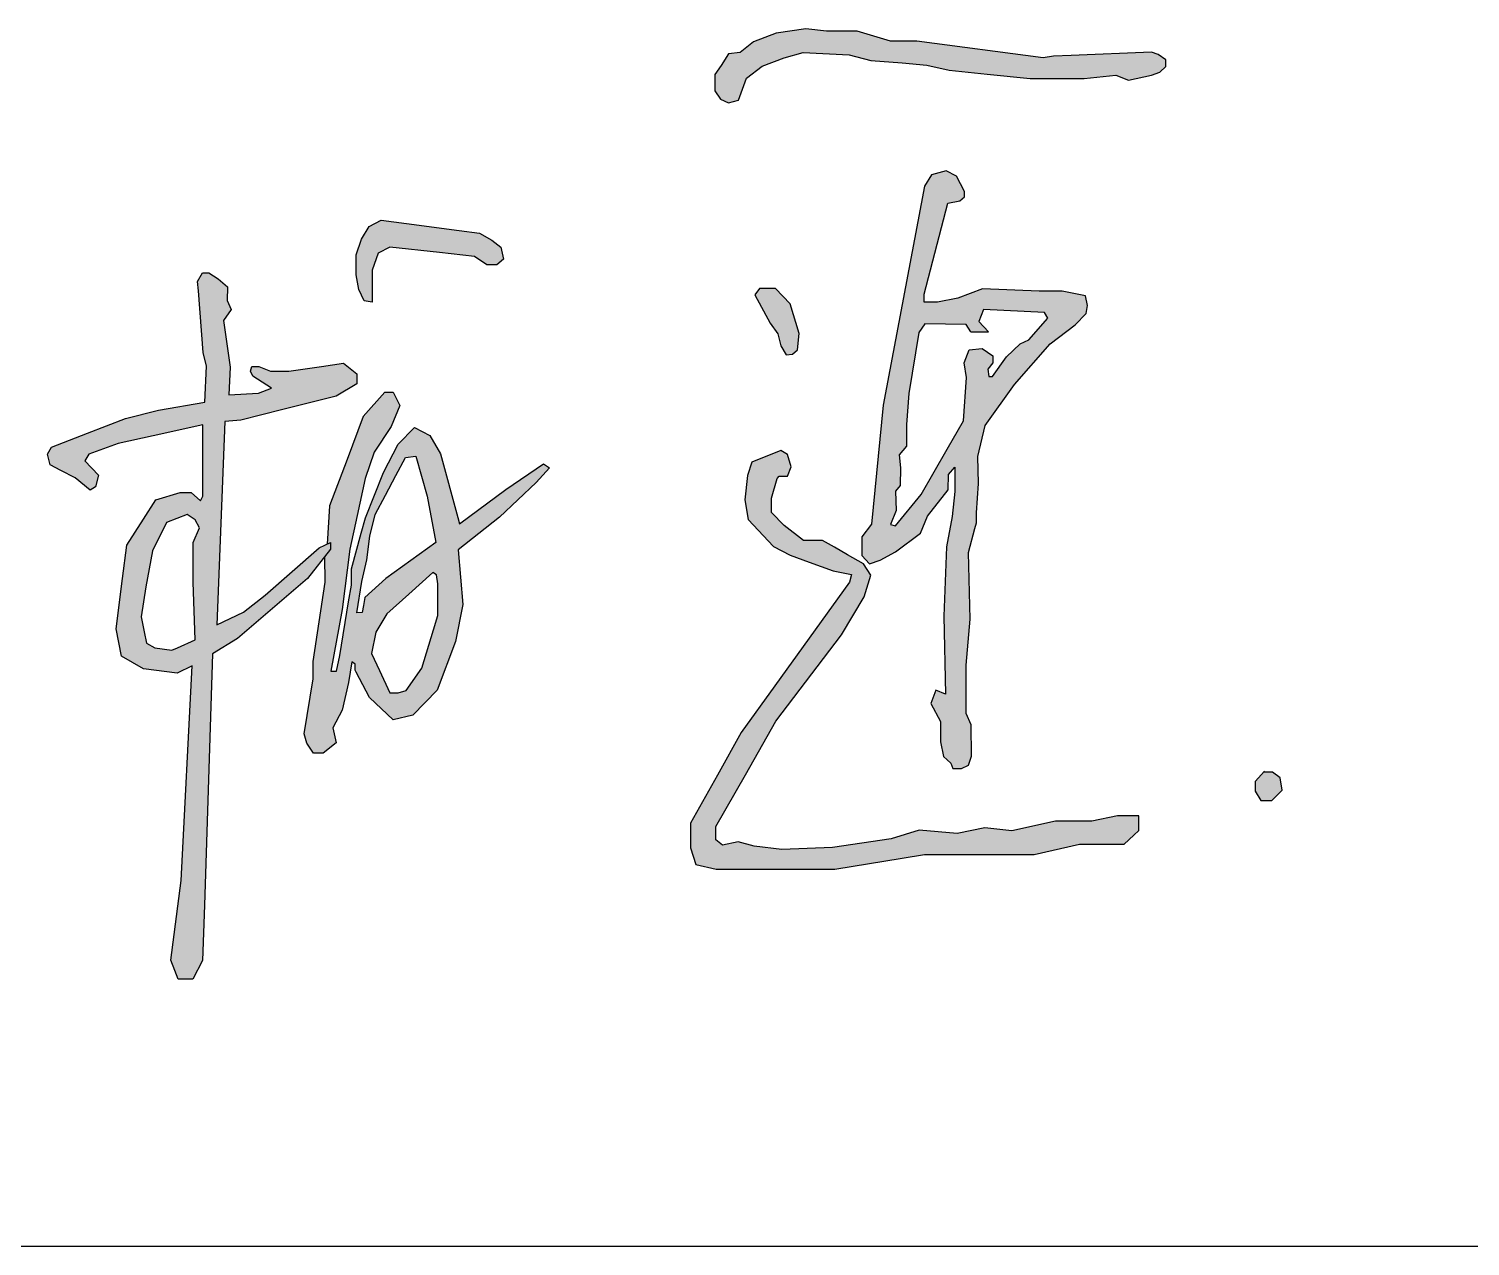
# Model space of a CAD drawing. Extents: x 1751103 to 2598738, y -609732 to 659428.
# Drawn here: x 2337763 to 2339023, y -134717 to -133653 of the extents above; entities that cross this region are included whole.
import ezdxf

# ---------------------------------------------------------------- set-up
doc = ezdxf.new("R2010")
doc.units = 0
doc.header["$LTSCALE"] = 1000
doc.header["$MEASUREMENT"] = 0
doc.layers.get('0').update_dxf_attribs({"linetype": 'CONTINUOUS'})
doc.layers.add('PUB_TITLE', color=4, linetype='CONTINUOUS')

# ---------------------------------------------------------------- blocks, each defined once
blk = doc.blocks.new('得')
h = blk.add_hatch(color=256)
h.paths.add_polyline_path([(2337933, -227474.6), (2337939.7, -227465), (2337936.3, -227457.1), (2337936.4, -227445.2), (2337928.3, -227438), (2337920.1, -227432.7), (2337914.8, -227432.7), (2337910.4, -227440.3), (2337911.1, -227448.6), (2337915.3, -227502.6), (2337918.2, -227514.4), (2337916.6, -227546), (2337876.1, -227552.9), (2337847.3, -227560.1), (2337814.1, -227572.9), (2337782.6, -227585.1), (2337779.1, -227591.2), (2337781.5, -227600.7), (2337790.9, -227605.6), (2337803.5, -227612.1), (2337816.6, -227622.9), (2337821.2, -227619.8), (2337823.9, -227609.7), (2337811.9, -227597.1), (2337815.4, -227591.4), (2337840.9, -227581.9), (2337871.5, -227575.2), (2337915, -227565.7), (2337915, -227628), (2337912.8, -227632.2), (2337904.8, -227624.8), (2337895.2, -227624.8), (2337873.9, -227631.3), (2337863, -227648.2), (2337848.4, -227670.9), (2337844.7, -227700), (2337839.1, -227744), (2337843.9, -227768), (2337863, -227779), (2337892.5, -227782.9), (2337905.7, -227776.3), (2337895.9, -227964), (2337886.9, -228033.7), (2337890.4, -228042.8), (2337893.3, -228050.2), (2337906.2, -228050.2), (2337914.8, -228033.8), (2337916.4, -227985.6), (2337923.5, -227765.9), (2337945.2, -227752.6), (2338006.4, -227699.9), (2338026.6, -227674.5), (2338026.6, -227668.5), (2338016.6, -227673.3), (2337969.3, -227714.6), (2337950.4, -227729.3), (2337927.3, -227740.5), (2337934.3, -227562.8), (2337948.2, -227561.7), (2337984.8, -227552.4), (2338031.6, -227540.6), (2338049.7, -227529.9), (2338049.7, -227521.2), (2338038, -227511.9), (2338018.8, -227514.6), (2337990.1, -227518.7), (2337974.1, -227518.7), (2337964, -227514.6), (2337957.8, -227514.6), (2337956.6, -227518.7), (2337958.7, -227523.2), (2337975, -227533.7), (2337963.7, -227537.9), (2337937.8, -227539.4), (2337938.8, -227515.2)])
h.paths.add_polyline_path([(2337901.3, -227644.2), (2337908.3, -227648.8), (2337912, -227655.8), (2337906.5, -227668.6), (2337906.5, -227703.1), (2337908.3, -227753.7), (2337892.9, -227760.6), (2337887.9, -227762.7), (2337873, -227760.6), (2337865.8, -227756.6), (2337863.8, -227746.7), (2337861.1, -227733.5), (2337865, -227707.3), (2337871.1, -227675.9), (2337883.3, -227651)], flags=16)
h.paths.add_polyline_path([(2338167.7, -227404.4), (2338156.8, -227398.1), (2338139.1, -227395.8), (2338092.9, -227389.8), (2338070.9, -227386.9), (2338060.3, -227392.4), (2338053.6, -227403.4), (2338049.1, -227417.1), (2338049.1, -227434.5), (2338051.4, -227447.5), (2338055.9, -227457.4), (2338063.1, -227458.6), (2338063.1, -227443.4), (2338063.1, -227430.4), (2338068.2, -227415.6), (2338078.5, -227410.4), (2338121.7, -227415.1), (2338152.5, -227418.5), (2338163.2, -227425.9), (2338171.9, -227425.9), (2338177.8, -227421), (2338175.3, -227410.4)])
h.paths.add_polyline_path([(2338056.9, -227612.6), (2338064.6, -227589.7), (2338079.7, -227567.2), (2338087.1, -227548.7), (2338081.4, -227537.1), (2338073.9, -227537.1), (2338055.1, -227558.5), (2338041, -227596), (2338025.7, -227636.5), (2338023.6, -227670), (2338026.6, -227668.5), (2338026.6, -227674.5), (2338021.5, -227680.8), (2338022, -227703.3), (2338011.3, -227772.7), (2338011.3, -227787.7), (2338003.5, -227835.8), (2338006, -227844), (2338011.6, -227852.6), (2338020.1, -227852.6), (2338031.6, -227843.6), (2338028.6, -227830.5), (2338036.8, -227815.2), (2338042.2, -227791), (2338045.3, -227773), (2338048.2, -227774.8), (2338048.2, -227780.2), (2338049.1, -227781.9), (2338060.7, -227803.9), (2338081.3, -227823.5), (2338098.5, -227819.6), (2338119.8, -227797.6), (2338135.9, -227755), (2338142.2, -227722.6), (2338138.2, -227675), (2338174.4, -227646.5), (2338206.2, -227616), (2338218.1, -227603.4), (2338212.6, -227599.8), (2338179.8, -227622.1), (2338139.4, -227652.2), (2338137.9, -227646.7), (2338122.6, -227591.1), (2338113.3, -227575), (2338100.1, -227568.1), (2338085.7, -227582.7), (2338072.9, -227607.5), (2338057, -227647.1), (2338053.4, -227660.4), (2338044.8, -227691.6), (2338044.8, -227705.7), (2338042.2, -227720.3), (2338034.7, -227767.3), (2338031.9, -227781), (2338026.7, -227781), (2338036.7, -227727), (2338043.3, -227674.4), (2338049.8, -227644.9)])
h.paths.add_polyline_path([(2338074.5, -227627.1), (2338083.6, -227610.1), (2338092.1, -227594.1), (2338101.1, -227593), (2338111.1, -227628), (2338118.7, -227668.4), (2338075, -227700), (2338056.5, -227716.6), (2338055.3, -227723.7), (2338054.2, -227729.7), (2338049.7, -227730.1), (2338053.8, -227702.6), (2338058.4, -227683.6), (2338061, -227662.9), (2338065.6, -227644)], flags=16)
h.paths.add_polyline_path([(2338116, -227694.8), (2338119.3, -227696.9), (2338120.3, -227704.6), (2338120.3, -227732.3), (2338116.5, -227744.8), (2338106.4, -227778.5), (2338092.8, -227798), (2338085.7, -227800), (2338078.4, -227800), (2338069.4, -227780.5), (2338062.5, -227765.5), (2338066.2, -227746.8), (2338075.7, -227731), (2338095, -227713.7)], flags=16)
h.paths.add_polyline_path([(2338439.6, -227240.2), (2338479.8, -227242.3), (2338498.7, -227247.1), (2338526.2, -227249.4), (2338547.7, -227251.2), (2338567.2, -227255.7), (2338600.4, -227259.1), (2338638.2, -227263), (2338685.2, -227263), (2338712.9, -227260.1), (2338724, -227264.3), (2338744.2, -227260.1), (2338751.4, -227257.5), (2338756.7, -227252.5), (2338756.7, -227246.7), (2338750.1, -227242.1), (2338744.3, -227240), (2338674, -227242.8), (2338658.6, -227243.4), (2338649.4, -227245), (2338539.1, -227230.4), (2338516, -227230.4), (2338486.8, -227221.6), (2338460, -227221.6), (2338442, -227219.5), (2338416.1, -227223.4), (2338396.3, -227231), (2338384.6, -227240.1), (2338374.5, -227241.4), (2338367.9, -227251.5), (2338362.6, -227259.4), (2338362.6, -227273.6), (2338367.4, -227281), (2338374.5, -227284.1), (2338383.3, -227281.9), (2338390.3, -227262.8), (2338403.9, -227252.2), (2338423, -227244.9)])
h.paths.add_polyline_path([(2338428.4, -227459.9), (2338415.4, -227446.4), (2338401.4, -227446.4), (2338397.3, -227452), (2338410.8, -227476.7), (2338417.6, -227486), (2338420.3, -227496.6), (2338424.9, -227504.4), (2338430.5, -227503.9), (2338434.8, -227500.1), (2338436.3, -227485.8)])
h.paths.add_polyline_path([(2338566.2, -227371.9), (2338576.6, -227370), (2338580.6, -227366.4), (2338580.8, -227361.6), (2338573.6, -227348.3), (2338564.7, -227343.6), (2338552, -227347.1), (2338545.8, -227357.2), (2338509.5, -227548.4), (2338499.5, -227652.6), (2338491.1, -227663.6), (2338491.1, -227679.8), (2338497.7, -227687.1), (2338507.1, -227684.1), (2338520.5, -227676.8), (2338542.2, -227660.5), (2338548.5, -227645.5), (2338566.4, -227622.5), (2338566.8, -227609), (2338572.4, -227602.7), (2338572.4, -227623.9), (2338570, -227645.7), (2338565, -227672.4), (2338562.6, -227732.8), (2338564, -227801.2), (2338555.6, -227797.5), (2338551.3, -227809.3), (2338559.7, -227825.1), (2338559.7, -227842.8), (2338562.4, -227855.6), (2338568.8, -227861.5), (2338570.4, -227866), (2338578, -227866), (2338584.3, -227863.2), (2338586.8, -227855.3), (2338586.5, -227827.8), (2338582.3, -227818), (2338582.3, -227775.8), (2338585.7, -227735.6), (2338584.3, -227677.2), (2338589.8, -227656.3), (2338591.1, -227651.4), (2338591.1, -227642.6), (2338593, -227616.9), (2338592.3, -227593.5), (2338598.9, -227566.3), (2338624.5, -227530.4), (2338655.5, -227494.9), (2338677.4, -227478.2), (2338687.1, -227468.3), (2338688.3, -227461.5), (2338686.6, -227452.9), (2338666.1, -227448.8), (2338645.9, -227448.8), (2338596.3, -227446.9), (2338574.8, -227454.9), (2338557, -227458.4), (2338545.6, -227458.4), (2338545.6, -227451.4)])
h.paths.add_polyline_path([(2338546.1, -227477.5), (2338582.3, -227478), (2338586.1, -227484.5), (2338590.1, -227484.5), (2338601.7, -227484.5), (2338593.3, -227475.4), (2338597.3, -227464.9), (2338650.5, -227467.6), (2338653.6, -227472.4), (2338637, -227491.3), (2338629.3, -227494.8), (2338617.5, -227506.3), (2338605.1, -227523.3), (2338602.1, -227523.3), (2338601, -227517), (2338605.5, -227511.5), (2338605.5, -227505.4), (2338596.1, -227499), (2338584.8, -227500), (2338580.4, -227511.4), (2338582.4, -227524.2), (2338579.9, -227562.2), (2338565.7, -227586.9), (2338542.7, -227626.7), (2338520.5, -227654), (2338516.1, -227652.8), (2338521, -227640.5), (2338520.3, -227623.7), (2338524.4, -227618.6), (2338524.8, -227603.2), (2338523.6, -227591.8), (2338530, -227584.3), (2338530, -227565.5), (2338532, -227538.2), (2338540.8, -227484.9)], flags=16)
h.paths.add_polyline_path([(2338423, -227653.6), (2338412, -227642.2), (2338412, -227629.9), (2338417.1, -227612.5), (2338418.7, -227610.5), (2338426.1, -227610.5), (2338429.3, -227602.3), (2338425.9, -227591.5), (2338420.3, -227588.1), (2338394.8, -227598.3), (2338391, -227610.1), (2338388.8, -227631.2), (2338391.6, -227648.5), (2338413.9, -227672.1), (2338428.2, -227679.7), (2338445, -227685.7), (2338465.9, -227693.2), (2338482, -227696.5), (2338480.2, -227703.2), (2338414.8, -227793.9), (2338385.5, -227834.6), (2338364.7, -227871.8), (2338341.2, -227913.9), (2338341.2, -227935.5), (2338346, -227949.9), (2338363.6, -227954.2), (2338394.3, -227954.2), (2338433.2, -227954.2), (2338467.4, -227954.2), (2338526.1, -227944.5), (2338545.7, -227941.3), (2338587.2, -227941.3), (2338641.6, -227941.3), (2338681.2, -227932.3), (2338720.4, -227932.3), (2338728.7, -227924.4), (2338733, -227920.4), (2338733, -227907.5), (2338714.3, -227907.5), (2338692, -227912.2), (2338660.3, -227912.2), (2338622.1, -227920.5), (2338598.5, -227917.9), (2338574.3, -227922.9), (2338541.2, -227920.1), (2338516.7, -227927.5), (2338465.4, -227935.2), (2338421.1, -227936.9), (2338396.9, -227934), (2338383, -227930.3), (2338369.2, -227933.2), (2338363.4, -227928.5), (2338363.4, -227916.8), (2338389.3, -227871.5), (2338415.9, -227824.8), (2338473.3, -227749.4), (2338492.9, -227716.1), (2338498.8, -227697), (2338492.5, -227687.2), (2338478.4, -227679.2), (2338467, -227672.7), (2338456.5, -227666.7), (2338440, -227666.7)])
h.paths.add_polyline_path([(2338856.6, -227874.2), (2338850, -227869.2), (2338842.1, -227869.2), (2338834.9, -227877.6), (2338834.9, -227885.9), (2338839.7, -227894.1), (2338849.2, -227894.1), (2338858.5, -227885.1)])
h = blk.add_hatch(color=250)
h.paths.add_polyline_path([(2338539.1, -227230.4), (2338516, -227230.4), (2338486.8, -227221.6), (2338460, -227221.6), (2338442, -227219.5), (2338416.1, -227223.4), (2338396.3, -227231), (2338384.6, -227240.1), (2338374.5, -227241.4), (2338367.9, -227251.5), (2338362.6, -227259.4), (2338362.6, -227273.6), (2338367.4, -227281), (2338374.5, -227284.1), (2338383.3, -227281.9), (2338390.3, -227262.8), (2338403.9, -227252.2), (2338423, -227244.9), (2338439.6, -227240.2), (2338479.8, -227242.3), (2338498.7, -227247.1), (2338526.2, -227249.4), (2338547.7, -227251.2), (2338567.2, -227255.7), (2338600.4, -227259.1), (2338638.2, -227263), (2338685.2, -227263), (2338712.9, -227260.1), (2338724, -227264.3), (2338744.2, -227260.1), (2338751.4, -227257.5), (2338756.7, -227252.5), (2338756.7, -227246.7), (2338750.1, -227242.1), (2338744.3, -227240), (2338674, -227242.8), (2338658.6, -227243.4), (2338649.4, -227245)])
h.paths.add_polyline_path([(2338576.6, -227370), (2338580.6, -227366.4), (2338580.8, -227361.6), (2338573.6, -227348.3), (2338564.7, -227343.6), (2338552, -227347.1), (2338545.8, -227357.2), (2338509.5, -227548.4), (2338499.5, -227652.6), (2338491.1, -227663.6), (2338491.1, -227679.8), (2338497.7, -227687.1), (2338507.1, -227684.1), (2338520.5, -227676.8), (2338542.2, -227660.5), (2338548.5, -227645.5), (2338566.4, -227622.5), (2338566.8, -227609), (2338572.4, -227602.7), (2338572.4, -227623.9), (2338570, -227645.7), (2338565, -227672.4), (2338562.6, -227732.8), (2338564, -227801.2), (2338555.6, -227797.5), (2338551.3, -227809.3), (2338559.7, -227825.1), (2338559.7, -227842.8), (2338562.4, -227855.6), (2338568.8, -227861.5), (2338570.4, -227866), (2338578, -227866), (2338584.3, -227863.2), (2338586.8, -227855.3), (2338586.5, -227827.8), (2338582.3, -227818), (2338582.3, -227775.8), (2338585.7, -227735.6), (2338584.3, -227677.2), (2338589.8, -227656.3), (2338591.1, -227651.4), (2338591.1, -227642.6), (2338593, -227616.9), (2338592.3, -227593.5), (2338598.9, -227566.3), (2338624.5, -227530.4), (2338655.5, -227494.9), (2338677.4, -227478.2), (2338687.1, -227468.3), (2338688.3, -227461.5), (2338686.6, -227452.9), (2338666.1, -227448.8), (2338645.9, -227448.8), (2338596.3, -227446.9), (2338574.8, -227454.9), (2338557, -227458.4), (2338545.6, -227458.4), (2338545.6, -227451.4), (2338566.2, -227371.9)])
h.paths.add_polyline_path([(2338597.3, -227464.9), (2338650.5, -227467.6), (2338653.6, -227472.4), (2338637, -227491.3), (2338629.3, -227494.8), (2338617.5, -227506.3), (2338605.1, -227523.3), (2338602.1, -227523.3), (2338601, -227517), (2338605.5, -227511.5), (2338605.5, -227505.4), (2338596.1, -227499), (2338584.8, -227500), (2338580.4, -227511.4), (2338582.4, -227524.2), (2338579.9, -227562.2), (2338565.7, -227586.9), (2338542.7, -227626.7), (2338520.5, -227654), (2338516.1, -227652.8), (2338521, -227640.5), (2338520.3, -227623.7), (2338524.4, -227618.6), (2338524.8, -227603.2), (2338523.6, -227591.8), (2338530, -227584.3), (2338530, -227565.5), (2338532, -227538.2), (2338540.8, -227484.9), (2338546.1, -227477.5), (2338582.3, -227478), (2338586.1, -227484.5), (2338590.1, -227484.5), (2338601.7, -227484.5), (2338593.3, -227475.4)], flags=16)
h.paths.add_polyline_path([(2338417.1, -227612.5), (2338418.7, -227610.5), (2338426.1, -227610.5), (2338429.3, -227602.3), (2338425.9, -227591.5), (2338420.3, -227588.1), (2338394.8, -227598.3), (2338391, -227610.1), (2338388.8, -227631.2), (2338391.6, -227648.5), (2338413.9, -227672.1), (2338428.2, -227679.7), (2338445, -227685.7), (2338465.9, -227693.2), (2338482, -227696.5), (2338480.2, -227703.2), (2338414.8, -227793.9), (2338385.5, -227834.6), (2338364.7, -227871.8), (2338341.2, -227913.9), (2338341.2, -227935.5), (2338346, -227949.9), (2338363.6, -227954.2), (2338394.3, -227954.2), (2338433.2, -227954.2), (2338467.4, -227954.2), (2338526.1, -227944.5), (2338545.7, -227941.3), (2338587.2, -227941.3), (2338641.6, -227941.3), (2338681.2, -227932.3), (2338720.4, -227932.3), (2338728.7, -227924.4), (2338733, -227920.4), (2338733, -227907.5), (2338714.3, -227907.5), (2338692, -227912.2), (2338660.3, -227912.2), (2338622.1, -227920.5), (2338598.5, -227917.9), (2338574.3, -227922.9), (2338541.2, -227920.1), (2338516.7, -227927.5), (2338465.4, -227935.2), (2338421.1, -227936.9), (2338396.9, -227934), (2338383, -227930.3), (2338369.2, -227933.2), (2338363.4, -227928.5), (2338363.4, -227916.8), (2338389.3, -227871.5), (2338415.9, -227824.8), (2338473.3, -227749.4), (2338492.9, -227716.1), (2338498.8, -227697), (2338492.5, -227687.2), (2338478.4, -227679.2), (2338467, -227672.7), (2338456.5, -227666.7), (2338440, -227666.7), (2338423, -227653.6), (2338412, -227642.2), (2338412, -227629.9)])
h.paths.add_polyline_path([(2338428.4, -227459.9), (2338415.4, -227446.4), (2338401.4, -227446.4), (2338397.3, -227452), (2338410.8, -227476.7), (2338417.6, -227486), (2338420.3, -227496.6), (2338424.9, -227504.4), (2338430.5, -227503.9), (2338434.8, -227500.1), (2338436.3, -227485.8)])
h = blk.add_hatch(color=256)
h.paths.add_polyline_path([(2338423, -227244.9), (2338439.6, -227240.2), (2338479.8, -227242.3), (2338498.7, -227247.1), (2338526.2, -227249.4), (2338547.7, -227251.2), (2338567.2, -227255.7), (2338600.4, -227259.1), (2338638.2, -227263), (2338685.2, -227263), (2338712.9, -227260.1), (2338724, -227264.3), (2338744.2, -227260.1), (2338751.4, -227257.5), (2338756.7, -227252.5), (2338756.7, -227246.7), (2338750.1, -227242.1), (2338744.3, -227240), (2338674, -227242.8), (2338658.6, -227243.4), (2338649.4, -227245), (2338539.1, -227230.4), (2338516, -227230.4), (2338486.8, -227221.6), (2338460, -227221.6), (2338442, -227219.5), (2338416.1, -227223.4), (2338396.3, -227231), (2338384.6, -227240.1), (2338374.5, -227241.4), (2338367.9, -227251.5), (2338362.6, -227259.4), (2338362.6, -227273.6), (2338367.4, -227281), (2338374.5, -227284.1), (2338383.3, -227281.9), (2338390.3, -227262.8), (2338403.9, -227252.2)])
h.paths.add_polyline_path([(2338428.4, -227459.9), (2338415.4, -227446.4), (2338401.4, -227446.4), (2338397.3, -227452), (2338410.8, -227476.7), (2338417.6, -227486), (2338420.3, -227496.6), (2338424.9, -227504.4), (2338430.5, -227503.9), (2338434.8, -227500.1), (2338436.3, -227485.8)])
h.paths.add_polyline_path([(2338566.2, -227371.9), (2338576.6, -227370), (2338580.6, -227366.4), (2338580.8, -227361.6), (2338573.6, -227348.3), (2338564.7, -227343.6), (2338552, -227347.1), (2338545.8, -227357.2), (2338509.5, -227548.4), (2338499.5, -227652.6), (2338491.1, -227663.6), (2338491.1, -227679.8), (2338497.7, -227687.1), (2338507.1, -227684.1), (2338520.5, -227676.8), (2338542.2, -227660.5), (2338548.5, -227645.5), (2338566.4, -227622.5), (2338566.8, -227609), (2338572.4, -227602.7), (2338572.4, -227623.9), (2338570, -227645.7), (2338565, -227672.4), (2338562.6, -227732.8), (2338564, -227801.2), (2338555.6, -227797.5), (2338551.3, -227809.3), (2338559.7, -227825.1), (2338559.7, -227842.8), (2338562.4, -227855.6), (2338568.8, -227861.5), (2338570.4, -227866), (2338578, -227866), (2338584.3, -227863.2), (2338586.8, -227855.3), (2338586.5, -227827.8), (2338582.3, -227818), (2338582.3, -227775.8), (2338585.7, -227735.6), (2338584.3, -227677.2), (2338589.8, -227656.3), (2338591.1, -227651.4), (2338591.1, -227642.6), (2338593, -227616.9), (2338592.3, -227593.5), (2338598.9, -227566.3), (2338624.5, -227530.4), (2338655.5, -227494.9), (2338677.4, -227478.2), (2338687.1, -227468.3), (2338688.3, -227461.5), (2338686.6, -227452.9), (2338666.1, -227448.8), (2338645.9, -227448.8), (2338596.3, -227446.9), (2338574.8, -227454.9), (2338557, -227458.4), (2338545.6, -227458.4), (2338545.6, -227451.4)])
h.paths.add_polyline_path([(2338546.1, -227477.5), (2338582.3, -227478), (2338586.1, -227484.5), (2338590.1, -227484.5), (2338601.7, -227484.5), (2338593.3, -227475.4), (2338597.3, -227464.9), (2338650.5, -227467.6), (2338653.6, -227472.4), (2338637, -227491.3), (2338629.3, -227494.8), (2338617.5, -227506.3), (2338605.1, -227523.3), (2338602.1, -227523.3), (2338601, -227517), (2338605.5, -227511.5), (2338605.5, -227505.4), (2338596.1, -227499), (2338584.8, -227500), (2338580.4, -227511.4), (2338582.4, -227524.2), (2338579.9, -227562.2), (2338565.7, -227586.9), (2338542.7, -227626.7), (2338520.5, -227654), (2338516.1, -227652.8), (2338521, -227640.5), (2338520.3, -227623.7), (2338524.4, -227618.6), (2338524.8, -227603.2), (2338523.6, -227591.8), (2338530, -227584.3), (2338530, -227565.5), (2338532, -227538.2), (2338540.8, -227484.9)], flags=16)
h.paths.add_polyline_path([(2338412, -227629.9), (2338417.1, -227612.5), (2338418.7, -227610.5), (2338426.1, -227610.5), (2338429.3, -227602.3), (2338425.9, -227591.5), (2338420.3, -227588.1), (2338394.8, -227598.3), (2338391, -227610.1), (2338388.8, -227631.2), (2338391.6, -227648.5), (2338413.9, -227672.1), (2338428.2, -227679.7), (2338445, -227685.7), (2338465.9, -227693.2), (2338482, -227696.5), (2338480.2, -227703.2), (2338414.8, -227793.9), (2338385.5, -227834.6), (2338364.7, -227871.8), (2338341.2, -227913.9), (2338341.2, -227935.5), (2338346, -227949.9), (2338363.6, -227954.2), (2338394.3, -227954.2), (2338433.2, -227954.2), (2338467.4, -227954.2), (2338526.1, -227944.5), (2338545.7, -227941.3), (2338587.2, -227941.3), (2338641.6, -227941.3), (2338681.2, -227932.3), (2338720.4, -227932.3), (2338728.7, -227924.4), (2338733, -227920.4), (2338733, -227907.5), (2338714.3, -227907.5), (2338692, -227912.2), (2338660.3, -227912.2), (2338622.1, -227920.5), (2338598.5, -227917.9), (2338574.3, -227922.9), (2338541.2, -227920.1), (2338516.7, -227927.5), (2338465.4, -227935.2), (2338421.1, -227936.9), (2338396.9, -227934), (2338383, -227930.3), (2338369.2, -227933.2), (2338363.4, -227928.5), (2338363.4, -227916.8), (2338389.3, -227871.5), (2338415.9, -227824.8), (2338473.3, -227749.4), (2338492.9, -227716.1), (2338498.8, -227697), (2338492.5, -227687.2), (2338478.4, -227679.2), (2338467, -227672.7), (2338456.5, -227666.7), (2338440, -227666.7), (2338423, -227653.6), (2338412, -227642.2)])
h = blk.add_hatch(color=256)
h.paths.add_polyline_path([(2338049.1, -227434.5), (2338051.4, -227447.5), (2338055.9, -227457.4), (2338063.1, -227458.6), (2338063.1, -227443.4), (2338063.1, -227430.4), (2338068.2, -227415.6), (2338078.5, -227410.4), (2338121.7, -227415.1), (2338152.5, -227418.5), (2338163.2, -227425.9), (2338171.9, -227425.9), (2338177.8, -227421), (2338175.3, -227410.4), (2338167.7, -227404.4), (2338156.8, -227398.1), (2338139.1, -227395.8), (2338092.9, -227389.8), (2338070.9, -227386.9), (2338060.3, -227392.4), (2338053.6, -227403.4), (2338049.1, -227417.1)])
h.paths.add_polyline_path([(2338011.3, -227787.7), (2338003.5, -227835.8), (2338006, -227844), (2338011.6, -227852.6), (2338020.1, -227852.6), (2338031.6, -227843.6), (2338028.6, -227830.5), (2338036.8, -227815.2), (2338042.2, -227791), (2338045.3, -227773), (2338048.2, -227774.8), (2338048.2, -227780.2), (2338049.1, -227781.9), (2338060.7, -227803.9), (2338081.3, -227823.5), (2338098.5, -227819.6), (2338119.8, -227797.6), (2338135.9, -227755), (2338142.2, -227722.6), (2338138.2, -227675), (2338174.4, -227646.5), (2338206.2, -227616), (2338218.1, -227603.4), (2338212.6, -227599.8), (2338179.8, -227622.1), (2338139.4, -227652.2), (2338137.9, -227646.7), (2338122.6, -227591.1), (2338113.3, -227575), (2338100.1, -227568.1), (2338085.7, -227582.7), (2338072.9, -227607.5), (2338057, -227647.1), (2338053.4, -227660.4), (2338044.8, -227691.6), (2338044.8, -227705.7), (2338042.2, -227720.3), (2338034.7, -227767.3), (2338031.9, -227781), (2338026.7, -227781), (2338036.7, -227727), (2338043.3, -227674.4), (2338049.8, -227644.9), (2338056.9, -227612.6), (2338064.6, -227589.7), (2338079.7, -227567.2), (2338087.1, -227548.7), (2338081.4, -227537.1), (2338073.9, -227537.1), (2338055.1, -227558.5), (2338041, -227596), (2338025.7, -227636.5), (2338023.6, -227670), (2338026.6, -227668.5), (2338026.6, -227674.5), (2338021.5, -227680.8), (2338022, -227703.3), (2338011.3, -227772.7)])
h.paths.add_polyline_path([(2338049.7, -227730.1), (2338053.8, -227702.6), (2338058.4, -227683.6), (2338061, -227662.9), (2338065.6, -227644), (2338074.5, -227627.1), (2338083.6, -227610.1), (2338092.1, -227594.1), (2338101.1, -227593), (2338111.1, -227628), (2338118.7, -227668.4), (2338075, -227700), (2338056.5, -227716.6), (2338055.3, -227723.7), (2338054.2, -227729.7)], flags=16)
h.paths.add_polyline_path([(2338062.5, -227765.5), (2338066.2, -227746.8), (2338075.7, -227731), (2338095, -227713.7), (2338118.7, -227692.4), (2338120.3, -227704.6), (2338120.3, -227732.3), (2338116.5, -227744.8), (2338106.4, -227778.5), (2338091.4, -227800), (2338078.4, -227800), (2338069.4, -227780.5)], flags=16)
for color, points in [(250, [(2338167.7, -227404.4), (2338156.8, -227398.1), (2338139.1, -227395.8), (2338092.9, -227389.8), (2338070.9, -227386.9), (2338060.3, -227392.4), (2338053.6, -227403.4), (2338049.1, -227417.1), (2338049.1, -227434.5), (2338051.4, -227447.5), (2338055.9, -227457.4), (2338063.1, -227458.6), (2338063.1, -227443.4), (2338063.1, -227430.4), (2338068.2, -227415.6), (2338078.5, -227410.4), (2338121.7, -227415.1), (2338152.5, -227418.5), (2338163.2, -227425.9), (2338171.9, -227425.9), (2338177.8, -227421), (2338175.3, -227410.4)]), (256, [(2338049.1, -227434.5), (2338051.4, -227447.5), (2338055.9, -227457.4), (2338063.1, -227458.6), (2338063.1, -227443.4), (2338063.1, -227430.4), (2338068.2, -227415.6), (2338078.5, -227410.4), (2338121.7, -227415.1), (2338152.5, -227418.5), (2338163.2, -227425.9), (2338171.9, -227425.9), (2338177.8, -227421), (2338175.3, -227410.4), (2338167.7, -227404.4), (2338156.8, -227398.1), (2338139.1, -227395.8), (2338092.9, -227389.8), (2338070.9, -227386.9), (2338060.3, -227392.4), (2338053.6, -227403.4), (2338049.1, -227417.1)]), (250, [(2338856.6, -227874.2), (2338850, -227869.2), (2338842.1, -227869.2), (2338834.9, -227877.6), (2338834.9, -227885.9), (2338839.7, -227894.1), (2338849.2, -227894.1), (2338858.5, -227885.1)]), (256, [(2338850, -227869.2), (2338842.1, -227869.2), (2338834.9, -227877.6), (2338834.9, -227885.9), (2338839.7, -227894.1), (2338849.2, -227894.1), (2338858.5, -227885.1), (2338856.6, -227874.2)])]:
    blk.add_hatch(color=color).paths.add_polyline_path(points)
h = blk.add_hatch(color=250)
h.paths.add_polyline_path([(2337933, -227474.6), (2337939.7, -227465), (2337936.3, -227457.1), (2337936.4, -227445.2), (2337928.3, -227438), (2337920.1, -227432.7), (2337914.8, -227432.7), (2337910.4, -227440.3), (2337911.1, -227448.6), (2337915.3, -227502.6), (2337918.2, -227514.4), (2337916.6, -227546), (2337876.1, -227552.9), (2337847.3, -227560.1), (2337814.1, -227572.9), (2337782.6, -227585.1), (2337779.1, -227591.2), (2337781.5, -227600.7), (2337790.9, -227605.6), (2337803.5, -227612.1), (2337816.6, -227622.9), (2337821.2, -227619.8), (2337823.9, -227609.7), (2337811.9, -227597.1), (2337815.4, -227591.4), (2337840.9, -227581.9), (2337871.5, -227575.2), (2337915, -227565.7), (2337915, -227628), (2337912.8, -227632.2), (2337904.8, -227624.8), (2337895.2, -227624.8), (2337873.9, -227631.3), (2337863, -227648.2), (2337848.4, -227670.9), (2337844.7, -227700), (2337839.1, -227744), (2337843.9, -227768), (2337863, -227779), (2337892.5, -227782.9), (2337905.7, -227776.3), (2337895.9, -227964), (2337886.9, -228033.7), (2337890.4, -228042.8), (2337893.3, -228050.2), (2337906.2, -228050.2), (2337914.8, -228033.8), (2337916.4, -227985.6), (2337923.5, -227765.9), (2337945.2, -227752.6), (2338006.4, -227699.9), (2338026.6, -227674.5), (2338026.6, -227668.5), (2338016.6, -227673.3), (2337969.3, -227714.6), (2337950.4, -227729.3), (2337927.3, -227740.5), (2337934.3, -227562.8), (2337948.2, -227561.7), (2337984.8, -227552.4), (2338031.6, -227540.6), (2338049.7, -227529.9), (2338049.7, -227521.2), (2338038, -227511.9), (2338018.8, -227514.6), (2337990.1, -227518.7), (2337974.1, -227518.7), (2337964, -227514.6), (2337957.8, -227514.6), (2337956.6, -227518.7), (2337958.7, -227523.2), (2337975, -227533.7), (2337963.7, -227537.9), (2337937.8, -227539.4), (2337938.8, -227515.2)])
h.paths.add_polyline_path([(2337901.3, -227644.2), (2337908.3, -227648.8), (2337912, -227655.8), (2337906.5, -227668.6), (2337906.5, -227703.1), (2337908.3, -227753.7), (2337892.9, -227760.6), (2337887.9, -227762.7), (2337873, -227760.6), (2337865.8, -227756.6), (2337863.8, -227746.7), (2337861.1, -227733.5), (2337865, -227707.3), (2337871.1, -227675.9), (2337883.3, -227651)], flags=16)
h = blk.add_hatch(color=250)
h.paths.add_polyline_path([(2338056.9, -227612.6), (2338064.6, -227589.7), (2338079.7, -227567.2), (2338087.1, -227548.7), (2338081.4, -227537.1), (2338073.9, -227537.1), (2338055.1, -227558.5), (2338041, -227596), (2338025.7, -227636.5), (2338023.6, -227670), (2338026.6, -227668.5), (2338026.6, -227674.5), (2338021.5, -227680.8), (2338022, -227703.3), (2338011.3, -227772.7), (2338011.3, -227787.7), (2338003.5, -227835.8), (2338006, -227844), (2338011.6, -227852.6), (2338020.1, -227852.6), (2338031.6, -227843.6), (2338028.6, -227830.5), (2338036.8, -227815.2), (2338042.2, -227791), (2338045.3, -227773), (2338048.2, -227774.8), (2338048.2, -227780.2), (2338049.1, -227781.9), (2338060.7, -227803.9), (2338081.3, -227823.5), (2338098.5, -227819.6), (2338119.8, -227797.6), (2338135.9, -227755), (2338142.2, -227722.6), (2338138.2, -227675), (2338174.4, -227646.5), (2338206.2, -227616), (2338218.1, -227603.4), (2338212.6, -227599.8), (2338179.8, -227622.1), (2338139.4, -227652.2), (2338137.9, -227646.7), (2338122.6, -227591.1), (2338113.3, -227575), (2338100.1, -227568.1), (2338085.7, -227582.7), (2338072.9, -227607.5), (2338057, -227647.1), (2338053.4, -227660.4), (2338044.8, -227691.6), (2338044.8, -227705.7), (2338042.2, -227720.3), (2338034.7, -227767.3), (2338031.9, -227781), (2338026.7, -227781), (2338036.7, -227727), (2338043.3, -227674.4), (2338049.8, -227644.9)])
h.paths.add_polyline_path([(2338074.5, -227627.1), (2338083.6, -227610.1), (2338092.1, -227594.1), (2338101.1, -227593), (2338111.1, -227628), (2338118.7, -227668.4), (2338075, -227700), (2338056.5, -227716.6), (2338055.3, -227723.7), (2338054.2, -227729.7), (2338049.7, -227730.1), (2338053.8, -227702.6), (2338058.4, -227683.6), (2338061, -227662.9), (2338065.6, -227644)], flags=16)
h.paths.add_polyline_path([(2338116, -227694.8), (2338119.3, -227696.9), (2338120.3, -227704.6), (2338120.3, -227732.3), (2338116.5, -227744.8), (2338106.4, -227778.5), (2338092.8, -227798), (2338085.7, -227800), (2338078.4, -227800), (2338069.4, -227780.5), (2338062.5, -227765.5), (2338066.2, -227746.8), (2338075.7, -227731), (2338095, -227713.7)], flags=16)
for p, q in [((2338416.1, -227223.4), (2338396.3, -227231)), ((2338442, -227219.5), (2338416.1, -227223.4)), ((2338460, -227221.6), (2338442, -227219.5)), ((2338486.8, -227221.6), (2338460, -227221.6)), ((2338516, -227230.4), (2338486.8, -227221.6)), ((2338396.3, -227231), (2338384.6, -227240.1)), ((2338539.1, -227230.4), (2338516, -227230.4)), ((2338649.4, -227245), (2338539.1, -227230.4)), ((2338374.5, -227241.4), (2338367.9, -227251.5)), ((2338384.6, -227240.1), (2338374.5, -227241.4)), ((2338403.9, -227252.2), (2338423, -227244.9)), ((2338423, -227244.9), (2338439.6, -227240.2)), ((2338439.6, -227240.2), (2338479.8, -227242.3)), ((2338479.8, -227242.3), (2338498.7, -227247.1)), ((2338498.7, -227247.1), (2338526.2, -227249.4)), ((2338526.2, -227249.4), (2338547.7, -227251.2)), ((2338658.6, -227243.4), (2338649.4, -227245)), ((2338674, -227242.8), (2338658.6, -227243.4)), ((2338744.3, -227240), (2338674, -227242.8)), ((2338750.1, -227242.1), (2338744.3, -227240)), ((2338756.7, -227246.7), (2338750.1, -227242.1)), ((2338756.7, -227252.5), (2338756.7, -227246.7)), ((2338367.9, -227251.5), (2338362.6, -227259.4)), ((2338362.6, -227259.4), (2338362.6, -227273.6)), ((2338390.3, -227262.8), (2338403.9, -227252.2)), ((2338547.7, -227251.2), (2338567.2, -227255.7)), ((2338567.2, -227255.7), (2338600.4, -227259.1)), ((2338600.4, -227259.1), (2338638.2, -227263)), ((2338685.2, -227263), (2338712.9, -227260.1)), ((2338712.9, -227260.1), (2338724, -227264.3)), ((2338724, -227264.3), (2338744.2, -227260.1)), ((2338744.2, -227260.1), (2338751.4, -227257.5)), ((2338751.4, -227257.5), (2338756.7, -227252.5)), ((2338362.6, -227273.6), (2338367.4, -227281)), ((2338383.3, -227281.9), (2338390.3, -227262.8)), ((2338638.2, -227263), (2338685.2, -227263)), ((2338367.4, -227281), (2338374.5, -227284.1)), ((2338374.5, -227284.1), (2338383.3, -227281.9)), ((2338552, -227347.1), (2338545.8, -227357.2)), ((2338564.7, -227343.6), (2338552, -227347.1)), ((2338573.6, -227348.3), (2338564.7, -227343.6)), ((2338580.8, -227361.6), (2338573.6, -227348.3)), ((2338545.8, -227357.2), (2338509.5, -227548.4)), ((2338580.6, -227366.4), (2338580.8, -227361.6)), ((2338545.6, -227451.4), (2338566.2, -227371.9)), ((2338566.2, -227371.9), (2338576.6, -227370)), ((2338576.6, -227370), (2338580.6, -227366.4)), ((2338060.3, -227392.4), (2338070.9, -227386.9)), ((2338070.9, -227386.9), (2338092.9, -227389.8)), ((2338053.6, -227403.4), (2338060.3, -227392.4)), ((2338092.9, -227389.8), (2338139.1, -227395.8)), ((2338139.1, -227395.8), (2338156.8, -227398.1)), ((2338156.8, -227398.1), (2338167.7, -227404.4)), ((2338049.1, -227417.1), (2338053.6, -227403.4)), ((2338078.5, -227410.4), (2338068.2, -227415.6)), ((2338121.7, -227415.1), (2338078.5, -227410.4)), ((2338167.7, -227404.4), (2338175.3, -227410.4)), ((2338175.3, -227410.4), (2338177.8, -227421)), ((2338049.1, -227434.5), (2338049.1, -227417.1)), ((2338068.2, -227415.6), (2338063.1, -227430.4)), ((2338152.5, -227418.5), (2338121.7, -227415.1)), ((2338163.2, -227425.9), (2338152.5, -227418.5)), ((2338171.9, -227425.9), (2338163.2, -227425.9)), ((2338177.8, -227421), (2338171.9, -227425.9)), ((2337910.4, -227440.3), (2337914.8, -227432.7)), ((2337914.8, -227432.7), (2337920.1, -227432.7)), ((2337920.1, -227432.7), (2337928.3, -227438)), ((2337928.3, -227438), (2337936.4, -227445.2)), ((2338051.4, -227447.5), (2338049.1, -227434.5)), ((2338063.1, -227430.4), (2338063.1, -227443.4)), ((2337911.1, -227448.6), (2337910.4, -227440.3)), ((2337915.3, -227502.6), (2337911.1, -227448.6)), ((2337936.4, -227445.2), (2337936.3, -227457.1)), ((2338055.9, -227457.4), (2338051.4, -227447.5)), ((2338063.1, -227443.4), (2338063.1, -227458.6)), ((2338401.4, -227446.4), (2338397.3, -227452)), ((2338415.4, -227446.4), (2338401.4, -227446.4)), ((2338428.4, -227459.9), (2338415.4, -227446.4)), ((2338545.6, -227458.4), (2338545.6, -227451.4)), ((2338596.3, -227446.9), (2338574.8, -227454.9)), ((2338645.9, -227448.8), (2338596.3, -227446.9)), ((2338666.1, -227448.8), (2338645.9, -227448.8)), ((2338686.6, -227452.9), (2338666.1, -227448.8)), ((2337936.3, -227457.1), (2337939.7, -227465)), ((2338063.1, -227458.6), (2338055.9, -227457.4)), ((2338397.3, -227452), (2338410.8, -227476.7)), ((2338436.3, -227485.8), (2338428.4, -227459.9)), ((2338557, -227458.4), (2338545.6, -227458.4)), ((2338574.8, -227454.9), (2338557, -227458.4)), ((2338688.3, -227461.5), (2338686.6, -227452.9)), ((2338687.1, -227468.3), (2338688.3, -227461.5)), ((2337939.7, -227465), (2337933, -227474.6)), ((2337933, -227474.6), (2337938.8, -227515.2)), ((2338410.8, -227476.7), (2338417.6, -227486)), ((2338597.3, -227464.9), (2338593.3, -227475.4)), ((2338601.7, -227484.5), (2338593.3, -227475.4)), ((2338650.5, -227467.6), (2338597.3, -227464.9)), ((2338637, -227491.3), (2338653.6, -227472.4)), ((2338653.6, -227472.4), (2338650.5, -227467.6)), ((2338677.4, -227478.2), (2338687.1, -227468.3)), ((2338417.6, -227486), (2338420.3, -227496.6)), ((2338434.8, -227500.1), (2338436.3, -227485.8)), ((2338540.8, -227484.9), (2338532, -227538.2)), ((2338546.1, -227477.5), (2338540.8, -227484.9)), ((2338582.3, -227478), (2338546.1, -227477.5)), ((2338586.1, -227484.5), (2338582.3, -227478)), ((2338586.1, -227484.5), (2338590.1, -227484.5)), ((2338590.1, -227484.5), (2338601.7, -227484.5)), ((2338655.5, -227494.9), (2338677.4, -227478.2)), ((2338420.3, -227496.6), (2338424.9, -227504.4)), ((2338430.5, -227503.9), (2338434.8, -227500.1)), ((2338580.4, -227511.4), (2338584.8, -227500)), ((2338584.8, -227500), (2338596.1, -227499)), ((2338596.1, -227499), (2338605.5, -227505.4)), ((2338617.5, -227506.3), (2338629.3, -227494.8)), ((2338624.5, -227530.4), (2338655.5, -227494.9)), ((2338629.3, -227494.8), (2338637, -227491.3)), ((2337918.2, -227514.4), (2337915.3, -227502.6)), ((2337916.6, -227546), (2337918.2, -227514.4)), ((2337956.6, -227518.7), (2337957.8, -227514.6)), ((2337957.8, -227514.6), (2337964, -227514.6)), ((2337964, -227514.6), (2337974.1, -227518.7)), ((2338018.8, -227514.6), (2338038, -227511.9)), ((2338038, -227511.9), (2338049.7, -227521.2)), ((2338424.9, -227504.4), (2338430.5, -227503.9)), ((2338582.4, -227524.2), (2338580.4, -227511.4)), ((2338605.5, -227511.5), (2338601, -227517)), ((2338605.1, -227523.3), (2338617.5, -227506.3)), ((2338605.5, -227505.4), (2338605.5, -227511.5)), ((2337938.8, -227515.2), (2337937.8, -227539.4)), ((2337958.7, -227523.2), (2337956.6, -227518.7)), ((2337975, -227533.7), (2337958.7, -227523.2)), ((2337974.1, -227518.7), (2337990.1, -227518.7)), ((2337990.1, -227518.7), (2338018.8, -227514.6)), ((2338049.7, -227521.2), (2338049.7, -227529.9)), ((2338579.9, -227562.2), (2338582.4, -227524.2)), ((2338601, -227517), (2338602.1, -227523.3)), ((2338602.1, -227523.3), (2338605.1, -227523.3)), ((2337937.8, -227539.4), (2337963.7, -227537.9)), ((2337963.7, -227537.9), (2337975, -227533.7)), ((2338049.7, -227529.9), (2338031.6, -227540.6)), ((2338073.9, -227537.1), (2338055.1, -227558.5)), ((2338073.9, -227537.1), (2338081.4, -227537.1)), ((2338081.4, -227537.1), (2338087.1, -227548.7)), ((2338532, -227538.2), (2338530, -227565.5)), ((2338598.9, -227566.3), (2338624.5, -227530.4)), ((2337876.1, -227552.9), (2337916.6, -227546)), ((2338031.6, -227540.6), (2337984.8, -227552.4)), ((2338087.1, -227548.7), (2338079.7, -227567.2)), ((2338509.5, -227548.4), (2338499.5, -227652.6)), ((2337814.1, -227572.9), (2337847.3, -227560.1)), ((2337847.3, -227560.1), (2337876.1, -227552.9)), ((2337934.3, -227562.8), (2337927.3, -227740.5)), ((2337948.2, -227561.7), (2337934.3, -227562.8)), ((2337984.8, -227552.4), (2337948.2, -227561.7)), ((2338055.1, -227558.5), (2338041, -227596)), ((2338565.7, -227586.9), (2338579.9, -227562.2)), ((2337782.6, -227585.1), (2337814.1, -227572.9)), ((2337871.5, -227575.2), (2337840.9, -227581.9)), ((2337915, -227565.7), (2337871.5, -227575.2)), ((2337915, -227628), (2337915, -227565.7)), ((2338079.7, -227567.2), (2338064.6, -227589.7)), ((2338085.7, -227582.7), (2338100.1, -227568.1)), ((2338100.1, -227568.1), (2338113.3, -227575)), ((2338113.3, -227575), (2338122.6, -227591.1)), ((2338530, -227565.5), (2338530, -227584.3)), ((2338592.3, -227593.5), (2338598.9, -227566.3)), ((2337779.1, -227591.2), (2337782.6, -227585.1)), ((2337840.9, -227581.9), (2337815.4, -227591.4)), ((2338064.6, -227589.7), (2338056.9, -227612.6)), ((2338072.9, -227607.5), (2338085.7, -227582.7)), ((2338420.3, -227588.1), (2338394.8, -227598.3)), ((2338425.9, -227591.5), (2338420.3, -227588.1)), ((2338530, -227584.3), (2338523.6, -227591.8)), ((2338542.7, -227626.7), (2338565.7, -227586.9)), ((2337781.5, -227600.7), (2337779.1, -227591.2)), ((2337790.9, -227605.6), (2337781.5, -227600.7)), ((2337815.4, -227591.4), (2337811.9, -227597.1)), ((2337811.9, -227597.1), (2337823.9, -227609.7)), ((2338041, -227596), (2338025.7, -227636.5)), ((2338083.6, -227610.1), (2338092.1, -227594.1)), ((2338092.1, -227594.1), (2338101.1, -227593)), ((2338101.1, -227593), (2338111.1, -227628)), ((2338122.6, -227591.1), (2338137.9, -227646.7)), ((2338179.8, -227622.1), (2338212.6, -227599.8)), ((2338212.6, -227599.8), (2338218.1, -227603.4)), ((2338394.8, -227598.3), (2338391, -227610.1)), ((2338429.3, -227602.3), (2338425.9, -227591.5)), ((2338426.1, -227610.5), (2338429.3, -227602.3)), ((2338523.6, -227591.8), (2338524.8, -227603.2)), ((2338566.8, -227609), (2338572.4, -227602.7)), ((2338572.4, -227602.7), (2338572.4, -227623.9)), ((2338593, -227616.9), (2338592.3, -227593.5)), ((2337803.5, -227612.1), (2337790.9, -227605.6)), ((2337816.6, -227622.9), (2337803.5, -227612.1)), ((2337823.9, -227609.7), (2337821.2, -227619.8)), ((2338056.9, -227612.6), (2338049.8, -227644.9)), ((2338057, -227647.1), (2338072.9, -227607.5)), ((2338074.5, -227627.1), (2338083.6, -227610.1)), ((2338218.1, -227603.4), (2338206.2, -227616)), ((2338391, -227610.1), (2338388.8, -227631.2)), ((2338412, -227629.9), (2338417.1, -227612.5)), ((2338417.1, -227612.5), (2338418.7, -227610.5)), ((2338418.7, -227610.5), (2338426.1, -227610.5)), ((2338524.8, -227603.2), (2338524.4, -227618.6)), ((2338566.4, -227622.5), (2338566.8, -227609)), ((2337821.2, -227619.8), (2337816.6, -227622.9)), ((2337873.9, -227631.3), (2337895.2, -227624.8)), ((2337895.2, -227624.8), (2337904.8, -227624.8)), ((2337904.8, -227624.8), (2337912.8, -227632.2)), ((2338065.6, -227644), (2338074.5, -227627.1)), ((2338111.1, -227628), (2338118.7, -227668.4)), ((2338139.4, -227652.2), (2338179.8, -227622.1)), ((2338206.2, -227616), (2338174.4, -227646.5)), ((2338524.4, -227618.6), (2338520.3, -227623.7)), ((2338520.3, -227623.7), (2338521, -227640.5)), ((2338520.5, -227654), (2338542.7, -227626.7)), ((2338548.5, -227645.5), (2338566.4, -227622.5)), ((2338572.4, -227623.9), (2338570, -227645.7)), ((2338591.1, -227642.6), (2338593, -227616.9)), ((2337863, -227648.2), (2337873.9, -227631.3)), ((2337912.8, -227632.2), (2337915, -227628)), ((2338025.7, -227636.5), (2338023.6, -227670)), ((2338388.8, -227631.2), (2338391.6, -227648.5)), ((2338412, -227642.2), (2338412, -227629.9)), ((2338521, -227640.5), (2338516.1, -227652.8)), ((2337848.4, -227670.9), (2337863, -227648.2)), ((2337883.3, -227651), (2337871.1, -227675.9)), ((2337901.3, -227644.2), (2337883.3, -227651)), ((2337908.3, -227648.8), (2337901.3, -227644.2)), ((2337912, -227655.8), (2337908.3, -227648.8)), ((2338049.8, -227644.9), (2338043.3, -227674.4)), ((2338053.4, -227660.4), (2338057, -227647.1)), ((2338061, -227662.9), (2338065.6, -227644)), ((2338137.9, -227646.7), (2338139.4, -227652.2)), ((2338174.4, -227646.5), (2338138.2, -227675)), ((2338391.6, -227648.5), (2338413.9, -227672.1)), ((2338423, -227653.6), (2338412, -227642.2)), ((2338499.5, -227652.6), (2338491.1, -227663.6)), ((2338516.1, -227652.8), (2338520.5, -227654)), ((2338542.2, -227660.5), (2338548.5, -227645.5)), ((2338570, -227645.7), (2338565, -227672.4)), ((2338589.8, -227656.3), (2338591.1, -227651.4)), ((2338591.1, -227651.4), (2338591.1, -227642.6)), ((2337906.5, -227668.6), (2337912, -227655.8)), ((2338044.8, -227691.6), (2338053.4, -227660.4)), ((2338058.4, -227683.6), (2338061, -227662.9)), ((2338440, -227666.7), (2338423, -227653.6)), ((2338491.1, -227663.6), (2338491.1, -227679.8)), ((2338520.5, -227676.8), (2338542.2, -227660.5)), ((2338584.3, -227677.2), (2338589.8, -227656.3)), ((2337844.7, -227700), (2337848.4, -227670.9)), ((2337871.1, -227675.9), (2337865, -227707.3)), ((2337906.5, -227703.1), (2337906.5, -227668.6)), ((2337969.3, -227714.6), (2338016.6, -227673.3)), ((2338026.6, -227674.5), (2338006.4, -227699.9)), ((2338016.6, -227673.3), (2338026.6, -227668.5)), ((2338026.6, -227668.5), (2338026.6, -227674.5)), ((2338043.3, -227674.4), (2338036.7, -227727)), ((2338118.7, -227668.4), (2338075, -227700)), ((2338138.2, -227675), (2338142.2, -227722.6)), ((2338413.9, -227672.1), (2338428.2, -227679.7)), ((2338456.5, -227666.7), (2338440, -227666.7)), ((2338467, -227672.7), (2338456.5, -227666.7)), ((2338478.4, -227679.2), (2338467, -227672.7)), ((2338507.1, -227684.1), (2338520.5, -227676.8)), ((2338565, -227672.4), (2338562.6, -227732.8)), ((2338585.7, -227735.6), (2338584.3, -227677.2)), ((2338022, -227703.3), (2338021.5, -227680.8)), ((2338053.8, -227702.6), (2338058.4, -227683.6)), ((2338428.2, -227679.7), (2338445, -227685.7)), ((2338445, -227685.7), (2338465.9, -227693.2)), ((2338492.5, -227687.2), (2338478.4, -227679.2)), ((2338491.1, -227679.8), (2338497.7, -227687.1)), ((2338498.8, -227697), (2338492.5, -227687.2)), ((2338497.7, -227687.1), (2338507.1, -227684.1)), ((2337839.1, -227744), (2337844.7, -227700)), ((2337908.3, -227753.7), (2337906.5, -227703.1)), ((2338006.4, -227699.9), (2337945.2, -227752.6)), ((2338011.3, -227772.7), (2338022, -227703.3)), ((2338044.8, -227705.7), (2338044.8, -227691.6)), ((2338049.7, -227730.1), (2338053.8, -227702.6)), ((2338075, -227700), (2338056.5, -227716.6)), ((2338116, -227694.8), (2338095, -227713.7)), ((2338119.3, -227696.9), (2338116, -227694.8)), ((2338120.3, -227704.6), (2338119.3, -227696.9)), ((2338480.2, -227703.2), (2338414.8, -227793.9)), ((2338465.9, -227693.2), (2338482, -227696.5)), ((2338482, -227696.5), (2338480.2, -227703.2)), ((2338492.9, -227716.1), (2338498.8, -227697)), ((2337865, -227707.3), (2337861.1, -227733.5)), ((2337950.4, -227729.3), (2337969.3, -227714.6)), ((2338042.2, -227720.3), (2338044.8, -227705.7)), ((2338095, -227713.7), (2338075.7, -227731)), ((2338120.3, -227732.3), (2338120.3, -227704.6)), ((2338473.3, -227749.4), (2338492.9, -227716.1)), ((2338036.7, -227727), (2338026.7, -227781)), ((2338034.7, -227767.3), (2338042.2, -227720.3)), ((2338055.3, -227723.7), (2338054.2, -227729.7)), ((2338056.5, -227716.6), (2338055.3, -227723.7)), ((2338142.2, -227722.6), (2338135.9, -227755)), ((2337861.1, -227733.5), (2337863.8, -227746.7)), ((2337927.3, -227740.5), (2337950.4, -227729.3)), ((2338054.2, -227729.7), (2338049.7, -227730.1)), ((2338075.7, -227731), (2338066.2, -227746.8)), ((2338116.5, -227744.8), (2338120.3, -227732.3)), ((2338562.6, -227732.8), (2338564, -227801.2)), ((2338582.3, -227775.8), (2338585.7, -227735.6)), ((2337843.9, -227768), (2337839.1, -227744)), ((2337863.8, -227746.7), (2337865.8, -227756.6)), ((2337892.9, -227760.6), (2337908.3, -227753.7)), ((2337945.2, -227752.6), (2337923.5, -227765.9)), ((2338066.2, -227746.8), (2338062.5, -227765.5)), ((2338106.4, -227778.5), (2338116.5, -227744.8)), ((2338415.9, -227824.8), (2338473.3, -227749.4)), ((2337865.8, -227756.6), (2337873, -227760.6)), ((2337873, -227760.6), (2337887.9, -227762.7)), ((2337887.9, -227762.7), (2337892.9, -227760.6)), ((2337923.5, -227765.9), (2337916.4, -227985.6)), ((2338062.5, -227765.5), (2338069.4, -227780.5)), ((2338135.9, -227755), (2338119.8, -227797.6)), ((2337863, -227779), (2337843.9, -227768)), ((2337892.5, -227782.9), (2337863, -227779)), ((2337905.7, -227776.3), (2337892.5, -227782.9)), ((2337895.9, -227964), (2337905.7, -227776.3)), ((2338011.3, -227787.7), (2338011.3, -227772.7)), ((2338031.9, -227781), (2338034.7, -227767.3)), ((2338045.3, -227773), (2338042.2, -227791)), ((2338048.2, -227774.8), (2338045.3, -227773)), ((2338048.2, -227780.2), (2338048.2, -227774.8)), ((2338092.8, -227798), (2338106.4, -227778.5)), ((2338582.3, -227818), (2338582.3, -227775.8)), ((2338003.5, -227835.8), (2338011.3, -227787.7)), ((2338026.7, -227781), (2338031.9, -227781)), ((2338042.2, -227791), (2338036.8, -227815.2)), ((2338049.1, -227781.9), (2338048.2, -227780.2)), ((2338060.7, -227803.9), (2338049.1, -227781.9)), ((2338069.4, -227780.5), (2338078.4, -227800)), ((2338081.3, -227823.5), (2338060.7, -227803.9)), ((2338078.4, -227800), (2338085.7, -227800)), ((2338085.7, -227800), (2338092.8, -227798)), ((2338119.8, -227797.6), (2338098.5, -227819.6)), ((2338414.8, -227793.9), (2338385.5, -227834.6)), ((2338555.6, -227797.5), (2338551.3, -227809.3)), ((2338564, -227801.2), (2338555.6, -227797.5)), ((2338036.8, -227815.2), (2338028.6, -227830.5)), ((2338551.3, -227809.3), (2338559.7, -227825.1)), ((2338098.5, -227819.6), (2338081.3, -227823.5)), ((2338389.3, -227871.5), (2338415.9, -227824.8)), ((2338559.7, -227825.1), (2338559.7, -227842.8)), ((2338586.5, -227827.8), (2338582.3, -227818)), ((2338586.8, -227855.3), (2338586.5, -227827.8)), ((2338006, -227844), (2338003.5, -227835.8)), ((2338028.6, -227830.5), (2338031.6, -227843.6)), ((2338385.5, -227834.6), (2338364.7, -227871.8)), ((2338011.6, -227852.6), (2338006, -227844)), ((2338020.1, -227852.6), (2338011.6, -227852.6)), ((2338031.6, -227843.6), (2338020.1, -227852.6)), ((2338559.7, -227842.8), (2338562.4, -227855.6)), ((2338562.4, -227855.6), (2338568.8, -227861.5)), ((2338568.8, -227861.5), (2338570.4, -227866)), ((2338570.4, -227866), (2338578, -227866)), ((2338578, -227866), (2338584.3, -227863.2)), ((2338584.3, -227863.2), (2338586.8, -227855.3)), ((2338364.7, -227871.8), (2338341.2, -227913.9)), ((2338363.4, -227916.8), (2338389.3, -227871.5)), ((2338842.8, -227868.4), (2338834.9, -227877.6)), ((2338834.9, -227877.6), (2338834.9, -227885.9)), ((2338850, -227869.2), (2338842.1, -227869.2)), ((2338856.6, -227874.2), (2338850, -227869.2)), ((2338858.5, -227885.1), (2338856.6, -227874.2)), ((2338834.9, -227885.9), (2338839.7, -227894.1)), ((2338849.2, -227894.1), (2338858.5, -227885.1)), ((2338839.7, -227894.1), (2338849.2, -227894.1)), ((2338341.2, -227913.9), (2338341.2, -227935.5)), ((2338363.4, -227928.5), (2338363.4, -227916.8)), ((2338660.3, -227912.2), (2338622.1, -227920.5)), ((2338692, -227912.2), (2338660.3, -227912.2)), ((2338714.3, -227907.5), (2338692, -227912.2)), ((2338733, -227907.5), (2338714.3, -227907.5)), ((2338733, -227920.4), (2338733, -227907.5)), ((2338369.2, -227933.2), (2338363.4, -227928.5)), ((2338383, -227930.3), (2338369.2, -227933.2)), ((2338396.9, -227934), (2338383, -227930.3)), ((2338516.7, -227927.5), (2338465.4, -227935.2)), ((2338541.2, -227920.1), (2338516.7, -227927.5)), ((2338574.3, -227922.9), (2338541.2, -227920.1)), ((2338598.5, -227917.9), (2338574.3, -227922.9)), ((2338622.1, -227920.5), (2338598.5, -227917.9)), ((2338720.4, -227932.3), (2338728.7, -227924.4)), ((2338728.7, -227924.4), (2338733, -227920.4)), ((2338341.2, -227935.5), (2338346, -227949.9)), ((2338421.1, -227936.9), (2338396.9, -227934)), ((2338465.4, -227935.2), (2338421.1, -227936.9)), ((2338526.1, -227944.5), (2338545.7, -227941.3)), ((2338545.7, -227941.3), (2338587.2, -227941.3)), ((2338587.2, -227941.3), (2338641.6, -227941.3)), ((2338641.6, -227941.3), (2338681.2, -227932.3)), ((2338681.2, -227932.3), (2338720.4, -227932.3)), ((2338346, -227949.9), (2338363.6, -227954.2)), ((2338363.6, -227954.2), (2338394.3, -227954.2)), ((2338394.3, -227954.2), (2338433.2, -227954.2)), ((2338433.2, -227954.2), (2338467.4, -227954.2)), ((2338467.4, -227954.2), (2338526.1, -227944.5)), ((2337886.9, -228033.7), (2337895.9, -227964)), ((2337916.4, -227985.6), (2337914.8, -228033.8)), ((2337890.4, -228042.8), (2337886.9, -228033.7)), ((2337893.3, -228050.2), (2337890.4, -228042.8)), ((2337914.8, -228033.8), (2337906.2, -228050.2)), ((2337906.2, -228050.2), (2337893.3, -228050.2))]:
    blk.add_line(p, q)
at = {"layer": 'PUB_TITLE', "color": 4}
blk.add_line((2331144.6, -228283.6), (2339394.6, -228283.6), dxfattribs=at)

msp = doc.modelspace()

# ---------------------------------------------------------------- block references
msp.add_blockref('得', (0, 93566.9))

doc.saveas('drawing.dxf')
